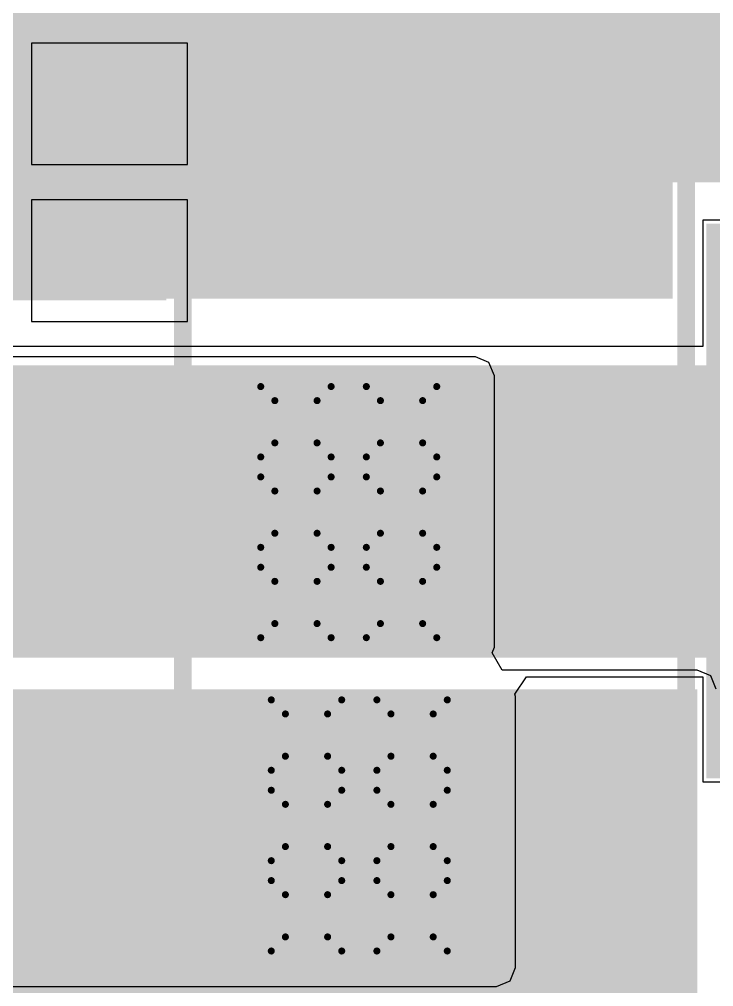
# Model space of a CAD drawing. Header units: inches. Extents: x -0.3 to 9.9, y -0.4 to 5.
# Drawn here: x 3.1174 to 3.3147, y 1.8255 to 2.1003 of the extents above; entities that cross this region are included whole.
import ezdxf

# ---------------------------------------------------------------- set-up
doc = ezdxf.new("R2010")
doc.units = ezdxf.units.IN
doc.header["$MEASUREMENT"] = 0
for name, color, linetype in [('Bottom Layer', 5, 'Continuous'), ('Bottom Solder', 6, 'Continuous'), ('Drill Drawing', 1, 'Continuous'), ('Top Layer', 1, 'Continuous'), ('Top Overlay', 2, 'Continuous'), ('Top Paste', 8, 'Continuous'), ('Top Solder', 216, 'Continuous'), ('Via Holes', 16, 'Continuous')]:
    doc.layers.add(name, color=color, linetype=linetype)

# ---------------------------------------------------------------- blocks, each defined once
blk = doc.blocks.new('SOT__223_59')
at = {"layer": 'Top Layer'}
for points in [[(-0.0748, 0.15945), (0.0748, 0.15945), (0.0748, 0.08071), (-0.0748, 0.08071)], [(-0.12008, -0.08071), (-0.06102, -0.08071), (-0.06102, -0.15945), (-0.12008, -0.15945)], [(-0.02953, -0.08071), (0.02953, -0.08071), (0.02953, -0.15945), (-0.02953, -0.15945)], [(0.06102, -0.08071), (0.12008, -0.08071), (0.12008, -0.15945), (0.06102, -0.15945)]]:
    blk.add_hatch(color=1, dxfattribs=at).paths.add_polyline_path(points)
at = {"layer": 'Top Paste'}
for points in [[(-0.0748, 0.15945), (0.0748, 0.15945), (0.0748, 0.08071), (-0.0748, 0.08071)], [(-0.12008, -0.08071), (-0.06102, -0.08071), (-0.06102, -0.15945), (-0.12008, -0.15945)], [(-0.02953, -0.08071), (0.02953, -0.08071), (0.02953, -0.15945), (-0.02953, -0.15945)], [(0.06102, -0.08071), (0.12008, -0.08071), (0.12008, -0.15945), (0.06102, -0.15945)]]:
    blk.add_hatch(color=8, dxfattribs=at).paths.add_polyline_path(points)
at = {"layer": 'Top Solder'}
for points in [[(-0.0788, 0.16345), (0.0788, 0.16345), (0.0788, 0.07671), (-0.0788, 0.07671)], [(-0.12408, -0.07671), (-0.05702, -0.07671), (-0.05702, -0.16345), (-0.12408, -0.16345)], [(-0.03353, -0.07671), (0.03353, -0.07671), (0.03353, -0.16345), (-0.03353, -0.16345)], [(0.05702, -0.07671), (0.12408, -0.07671), (0.12408, -0.16345), (0.05702, -0.16345)]]:
    blk.add_hatch(color=216, dxfattribs=at).paths.add_polyline_path(points)
at = {"layer": 'Top Overlay'}
for points in [[(-0.13, -0.072, 0.005, 0.005, 0), (-0.13, 0.071, 0.005, 0.005, 0)], [(0.13, 0.071, 0.005, 0.005, 0), (-0.13, 0.071, 0.005, 0.005, 0)], [(0.13, -0.072, 0.005, 0.005, 0), (0.13, 0.071, 0.005, 0.005, 0)], [(0.13, -0.072, 0.005, 0.005, 0), (-0.13, -0.072, 0.005, 0.005, 0)], [(-0.132, -0.126, 0.00787, 0.00787, 0), (-0.132, -0.116, 0.00787, 0.00787, 0)], [(-0.127, -0.121, 0.00787, 0.00787, 0), (-0.132, -0.116, 0.00787, 0.00787, 0)], [(-0.132, -0.126, 0.00787, 0.00787, 0), (-0.127, -0.121, 0.00787, 0.00787, 0)]]:
    blk.add_lwpolyline(points, format="xyseb", dxfattribs=at)
for points in [[(-0.13125, 0.071, 0.0025, 0.0025, 1), (-0.12875, 0.071, 0.0025, 0.0025, 1)], [(-0.13125, 0.071, 0.0025, 0.0025, 1), (-0.12875, 0.071, 0.0025, 0.0025, 1)], [(0.12875, 0.071, 0.0025, 0.0025, 1), (0.13125, 0.071, 0.0025, 0.0025, 1)], [(0.12875, 0.071, 0.0025, 0.0025, 1), (0.13125, 0.071, 0.0025, 0.0025, 1)], [(-0.13125, -0.072, 0.0025, 0.0025, 1), (-0.12875, -0.072, 0.0025, 0.0025, 1)], [(-0.13125, -0.072, 0.0025, 0.0025, 1), (-0.12875, -0.072, 0.0025, 0.0025, 1)], [(0.12875, -0.072, 0.0025, 0.0025, 1), (0.13125, -0.072, 0.0025, 0.0025, 1)], [(0.12875, -0.072, 0.0025, 0.0025, 1), (0.13125, -0.072, 0.0025, 0.0025, 1)], [(-0.13397, -0.116, 0.00394, 0.00394, 1), (-0.13003, -0.116, 0.00394, 0.00394, 1)], [(-0.13397, -0.116, 0.00394, 0.00394, 1), (-0.13003, -0.116, 0.00394, 0.00394, 1)], [(-0.12897, -0.121, 0.00394, 0.00394, 1), (-0.12503, -0.121, 0.00394, 0.00394, 1)], [(-0.12897, -0.121, 0.00394, 0.00394, 1), (-0.12503, -0.121, 0.00394, 0.00394, 1)], [(-0.13397, -0.126, 0.00394, 0.00394, 1), (-0.13003, -0.126, 0.00394, 0.00394, 1)], [(-0.13397, -0.126, 0.00394, 0.00394, 1), (-0.13003, -0.126, 0.00394, 0.00394, 1)]]:
    blk.add_lwpolyline(points, format="xyseb", close=True, dxfattribs=at)

msp = doc.modelspace()

# ---------------------------------------------------------------- hatches: boundary and pattern name
at = {"layer": 'Bottom Layer'}
for points in [[(2.79, 1.922), (3.247, 1.922), (3.247, 1.999), (2.79, 1.999)], [(2.976, 1.802), (3.31, 1.802), (3.31, 1.91), (2.976, 1.91)]]:
    msp.add_hatch(color=5, dxfattribs=at).paths.add_polyline_path(points)
h = msp.add_hatch(color=5, dxfattribs=at)
edge = h.paths.add_edge_path()
edge.add_arc((3.196, 1.986), 0.01181, 0, 360)
h = msp.add_hatch(color=5, dxfattribs=at)
edge = h.paths.add_edge_path()
edge.add_arc((3.226, 1.986), 0.01181, 0, 360)
h = msp.add_hatch(color=5, dxfattribs=at)
edge = h.paths.add_edge_path()
edge.add_arc((3.196, 1.96033), 0.01181, 0, 360)
h = msp.add_hatch(color=5, dxfattribs=at)
edge = h.paths.add_edge_path()
edge.add_arc((3.226, 1.96033), 0.01181, 0, 360)
h = msp.add_hatch(color=5, dxfattribs=at)
edge = h.paths.add_edge_path()
edge.add_arc((3.196, 1.93467), 0.01181, 0, 360)
h = msp.add_hatch(color=5, dxfattribs=at)
edge = h.paths.add_edge_path()
edge.add_arc((3.226, 1.93467), 0.01181, 0, 360)
h = msp.add_hatch(color=5, dxfattribs=at)
edge = h.paths.add_edge_path()
edge.add_arc((3.199, 1.897), 0.01181, 0, 360)
h = msp.add_hatch(color=5, dxfattribs=at)
edge = h.paths.add_edge_path()
edge.add_arc((3.229, 1.897), 0.01181, 0, 360)
h = msp.add_hatch(color=5, dxfattribs=at)
edge = h.paths.add_edge_path()
edge.add_arc((3.199, 1.87133), 0.01181, 0, 360)
h = msp.add_hatch(color=5, dxfattribs=at)
edge = h.paths.add_edge_path()
edge.add_arc((3.229, 1.87133), 0.01181, 0, 360)
h = msp.add_hatch(color=5, dxfattribs=at)
edge = h.paths.add_edge_path()
edge.add_arc((3.199, 1.84567), 0.01181, 0, 360)
h = msp.add_hatch(color=5, dxfattribs=at)
edge = h.paths.add_edge_path()
edge.add_arc((3.229, 1.84567), 0.01181, 0, 360)
at = {"layer": 'Bottom Solder'}
h = msp.add_hatch(color=6, dxfattribs=at)
edge = h.paths.add_edge_path()
edge.add_arc((3.196, 1.986), 0.00591, 0, 360)
h = msp.add_hatch(color=6, dxfattribs=at)
edge = h.paths.add_edge_path()
edge.add_arc((3.226, 1.986), 0.00591, 0, 360)
h = msp.add_hatch(color=6, dxfattribs=at)
edge = h.paths.add_edge_path()
edge.add_arc((3.196, 1.96033), 0.00591, 0, 360)
h = msp.add_hatch(color=6, dxfattribs=at)
edge = h.paths.add_edge_path()
edge.add_arc((3.226, 1.96033), 0.00591, 0, 360)
h = msp.add_hatch(color=6, dxfattribs=at)
edge = h.paths.add_edge_path()
edge.add_arc((3.196, 1.93467), 0.00591, 0, 360)
h = msp.add_hatch(color=6, dxfattribs=at)
edge = h.paths.add_edge_path()
edge.add_arc((3.226, 1.93467), 0.00591, 0, 360)
h = msp.add_hatch(color=6, dxfattribs=at)
edge = h.paths.add_edge_path()
edge.add_arc((3.199, 1.897), 0.00591, 0, 360)
h = msp.add_hatch(color=6, dxfattribs=at)
edge = h.paths.add_edge_path()
edge.add_arc((3.229, 1.897), 0.00591, 0, 360)
h = msp.add_hatch(color=6, dxfattribs=at)
edge = h.paths.add_edge_path()
edge.add_arc((3.199, 1.87133), 0.00591, 0, 360)
h = msp.add_hatch(color=6, dxfattribs=at)
edge = h.paths.add_edge_path()
edge.add_arc((3.229, 1.87133), 0.00591, 0, 360)
h = msp.add_hatch(color=6, dxfattribs=at)
edge = h.paths.add_edge_path()
edge.add_arc((3.199, 1.84567), 0.00591, 0, 360)
h = msp.add_hatch(color=6, dxfattribs=at)
edge = h.paths.add_edge_path()
edge.add_arc((3.229, 1.84567), 0.00591, 0, 360)
at = {"layer": 'Top Layer'}
for points in [[(3.018, 2.054), (3.57582, 2.054), (3.57582, 2.57695), (3.018, 2.57695)], [(3.303, 2.05895), (3.03082, 2.05895), (3.03082, 2.02095), (3.303, 2.02095)], [(3.075, 1.919), (3.321, 1.919), (3.321, 2.002), (3.075, 2.002)], [(3.004, 1.831), (3.253, 1.831), (3.253, 1.90795), (3.004, 1.90795)]]:
    msp.add_hatch(color=1, dxfattribs=at).paths.add_polyline_path(points)
h = msp.add_hatch(color=1, dxfattribs=at)
edge = h.paths.add_edge_path()
edge.add_arc((3.196, 1.986), 0.01181, 0, 360)
h = msp.add_hatch(color=1, dxfattribs=at)
edge = h.paths.add_edge_path()
edge.add_arc((3.226, 1.986), 0.01181, 0, 360)
h = msp.add_hatch(color=1, dxfattribs=at)
edge = h.paths.add_edge_path()
edge.add_arc((3.196, 1.96033), 0.01181, 0, 360)
h = msp.add_hatch(color=1, dxfattribs=at)
edge = h.paths.add_edge_path()
edge.add_arc((3.226, 1.96033), 0.01181, 0, 360)
h = msp.add_hatch(color=1, dxfattribs=at)
edge = h.paths.add_edge_path()
edge.add_arc((3.196, 1.93467), 0.01181, 0, 360)
h = msp.add_hatch(color=1, dxfattribs=at)
edge = h.paths.add_edge_path()
edge.add_arc((3.226, 1.93467), 0.01181, 0, 360)
h = msp.add_hatch(color=1, dxfattribs=at)
edge = h.paths.add_edge_path()
edge.add_arc((3.199, 1.897), 0.01181, 0, 360)
h = msp.add_hatch(color=1, dxfattribs=at)
edge = h.paths.add_edge_path()
edge.add_arc((3.229, 1.897), 0.01181, 0, 360)
h = msp.add_hatch(color=1, dxfattribs=at)
edge = h.paths.add_edge_path()
edge.add_arc((3.199, 1.87133), 0.01181, 0, 360)
h = msp.add_hatch(color=1, dxfattribs=at)
edge = h.paths.add_edge_path()
edge.add_arc((3.229, 1.87133), 0.01181, 0, 360)
h = msp.add_hatch(color=1, dxfattribs=at)
edge = h.paths.add_edge_path()
edge.add_arc((3.199, 1.84567), 0.01181, 0, 360)
h = msp.add_hatch(color=1, dxfattribs=at)
edge = h.paths.add_edge_path()
edge.add_arc((3.229, 1.84567), 0.01181, 0, 360)
at = {"layer": 'Top Solder'}
h = msp.add_hatch(color=216, dxfattribs=at)
edge = h.paths.add_edge_path()
edge.add_arc((3.196, 1.986), 0.00591, 0, 360)
h = msp.add_hatch(color=216, dxfattribs=at)
edge = h.paths.add_edge_path()
edge.add_arc((3.226, 1.986), 0.00591, 0, 360)
h = msp.add_hatch(color=216, dxfattribs=at)
edge = h.paths.add_edge_path()
edge.add_arc((3.196, 1.96033), 0.00591, 0, 360)
h = msp.add_hatch(color=216, dxfattribs=at)
edge = h.paths.add_edge_path()
edge.add_arc((3.226, 1.96033), 0.00591, 0, 360)
h = msp.add_hatch(color=216, dxfattribs=at)
edge = h.paths.add_edge_path()
edge.add_arc((3.196, 1.93467), 0.00591, 0, 360)
h = msp.add_hatch(color=216, dxfattribs=at)
edge = h.paths.add_edge_path()
edge.add_arc((3.226, 1.93467), 0.00591, 0, 360)
h = msp.add_hatch(color=216, dxfattribs=at)
edge = h.paths.add_edge_path()
edge.add_arc((3.199, 1.897), 0.00591, 0, 360)
h = msp.add_hatch(color=216, dxfattribs=at)
edge = h.paths.add_edge_path()
edge.add_arc((3.229, 1.897), 0.00591, 0, 360)
h = msp.add_hatch(color=216, dxfattribs=at)
edge = h.paths.add_edge_path()
edge.add_arc((3.199, 1.87133), 0.00591, 0, 360)
h = msp.add_hatch(color=216, dxfattribs=at)
edge = h.paths.add_edge_path()
edge.add_arc((3.229, 1.87133), 0.00591, 0, 360)
h = msp.add_hatch(color=216, dxfattribs=at)
edge = h.paths.add_edge_path()
edge.add_arc((3.199, 1.84567), 0.00591, 0, 360)
h = msp.add_hatch(color=216, dxfattribs=at)
edge = h.paths.add_edge_path()
edge.add_arc((3.229, 1.84567), 0.00591, 0, 360)
at = {"layer": 'Via Holes'}
h = msp.add_hatch(color=7, dxfattribs=at)
edge = h.paths.add_edge_path()
edge.add_arc((3.196, 1.986), 0.00591, 0, 360)
h = msp.add_hatch(color=7, dxfattribs=at)
edge = h.paths.add_edge_path()
edge.add_arc((3.226, 1.986), 0.00591, 0, 360)
h = msp.add_hatch(color=7, dxfattribs=at)
edge = h.paths.add_edge_path()
edge.add_arc((3.196, 1.96033), 0.00591, 0, 360)
h = msp.add_hatch(color=7, dxfattribs=at)
edge = h.paths.add_edge_path()
edge.add_arc((3.226, 1.96033), 0.00591, 0, 360)
h = msp.add_hatch(color=7, dxfattribs=at)
edge = h.paths.add_edge_path()
edge.add_arc((3.196, 1.93467), 0.00591, 0, 360)
h = msp.add_hatch(color=7, dxfattribs=at)
edge = h.paths.add_edge_path()
edge.add_arc((3.226, 1.93467), 0.00591, 0, 360)
h = msp.add_hatch(color=7, dxfattribs=at)
edge = h.paths.add_edge_path()
edge.add_arc((3.199, 1.897), 0.00591, 0, 360)
h = msp.add_hatch(color=7, dxfattribs=at)
edge = h.paths.add_edge_path()
edge.add_arc((3.229, 1.897), 0.00591, 0, 360)
h = msp.add_hatch(color=7, dxfattribs=at)
edge = h.paths.add_edge_path()
edge.add_arc((3.199, 1.87133), 0.00591, 0, 360)
h = msp.add_hatch(color=7, dxfattribs=at)
edge = h.paths.add_edge_path()
edge.add_arc((3.229, 1.87133), 0.00591, 0, 360)
h = msp.add_hatch(color=7, dxfattribs=at)
edge = h.paths.add_edge_path()
edge.add_arc((3.199, 1.84567), 0.00591, 0, 360)
h = msp.add_hatch(color=7, dxfattribs=at)
edge = h.paths.add_edge_path()
edge.add_arc((3.229, 1.84567), 0.00591, 0, 360)

# ---------------------------------------------------------------- linework, layer by layer
at = {"layer": 'Bottom Layer'}
for p, q in [((3.247, 2.00441), (2.79, 2.00441)), ((3.25083, 2.00283), (3.247, 2.00441)), ((3.25241, 1.999), (3.25083, 2.00283)), ((3.25241, 1.922), (3.25241, 1.999)), ((3.25175, 1.92041), (3.25241, 1.922)), ((3.2546, 1.91541), (3.25175, 1.92041)), ((3.31, 1.91541), (3.2546, 1.91541)), ((3.31383, 1.91383), (3.31, 1.91541)), ((3.31541, 1.91), (3.31383, 1.91383))]:
    msp.add_line(p, q, dxfattribs=at)
for points in [[(3.158, 1.889, 0.035, 0.035, 0), (3.20017, 1.84683, 0.035, 0.035, 0)], [(3.20017, 1.84683, 0.035, 0.035, 0), (3.20717, 1.84683, 0.035, 0.035, 0)]]:
    msp.add_lwpolyline(points, format="xyseb", dxfattribs=at)
for points in [[(3.14925, 1.889, 0.0175, 0.0175, 1), (3.16675, 1.889, 0.0175, 0.0175, 1)], [(3.19142, 1.84683, 0.0175, 0.0175, 1), (3.20892, 1.84683, 0.0175, 0.0175, 1)], [(3.19142, 1.84683, 0.0175, 0.0175, 1), (3.20892, 1.84683, 0.0175, 0.0175, 1)], [(3.19842, 1.84683, 0.0175, 0.0175, 1), (3.21592, 1.84683, 0.0175, 0.0175, 1)]]:
    msp.add_lwpolyline(points, format="xyseb", close=True, dxfattribs=at)
at = {"layer": 'Drill Drawing'}
for points in [[(3.186, 1.996, 0.002, 0.002, 0), (3.206, 1.996, 0.002, 0.002, 0)], [(3.186, 1.976, 0.002, 0.002, 0), (3.186, 1.996, 0.002, 0.002, 0)], [(3.206, 1.976, 0.002, 0.002, 0), (3.206, 1.996, 0.002, 0.002, 0)], [(3.216, 1.996, 0.002, 0.002, 0), (3.236, 1.996, 0.002, 0.002, 0)], [(3.216, 1.976, 0.002, 0.002, 0), (3.216, 1.996, 0.002, 0.002, 0)], [(3.236, 1.976, 0.002, 0.002, 0), (3.236, 1.996, 0.002, 0.002, 0)], [(3.19, 1.992, 0.002, 0.002, 0), (3.202, 1.992, 0.002, 0.002, 0)], [(3.19, 1.98, 0.002, 0.002, 0), (3.19, 1.992, 0.002, 0.002, 0)], [(3.202, 1.98, 0.002, 0.002, 0), (3.202, 1.992, 0.002, 0.002, 0)], [(3.22, 1.992, 0.002, 0.002, 0), (3.232, 1.992, 0.002, 0.002, 0)], [(3.22, 1.98, 0.002, 0.002, 0), (3.22, 1.992, 0.002, 0.002, 0)], [(3.232, 1.98, 0.002, 0.002, 0), (3.232, 1.992, 0.002, 0.002, 0)], [(3.19, 1.98, 0.002, 0.002, 0), (3.202, 1.98, 0.002, 0.002, 0)], [(3.22, 1.98, 0.002, 0.002, 0), (3.232, 1.98, 0.002, 0.002, 0)], [(3.186, 1.976, 0.002, 0.002, 0), (3.206, 1.976, 0.002, 0.002, 0)], [(3.216, 1.976, 0.002, 0.002, 0), (3.236, 1.976, 0.002, 0.002, 0)], [(3.186, 1.97033, 0.002, 0.002, 0), (3.206, 1.97033, 0.002, 0.002, 0)], [(3.186, 1.95033, 0.002, 0.002, 0), (3.186, 1.97033, 0.002, 0.002, 0)], [(3.206, 1.95033, 0.002, 0.002, 0), (3.206, 1.97033, 0.002, 0.002, 0)], [(3.216, 1.97033, 0.002, 0.002, 0), (3.236, 1.97033, 0.002, 0.002, 0)], [(3.216, 1.95033, 0.002, 0.002, 0), (3.216, 1.97033, 0.002, 0.002, 0)], [(3.236, 1.95033, 0.002, 0.002, 0), (3.236, 1.97033, 0.002, 0.002, 0)], [(3.19, 1.96633, 0.002, 0.002, 0), (3.202, 1.96633, 0.002, 0.002, 0)], [(3.19, 1.95433, 0.002, 0.002, 0), (3.19, 1.96633, 0.002, 0.002, 0)], [(3.202, 1.95433, 0.002, 0.002, 0), (3.202, 1.96633, 0.002, 0.002, 0)], [(3.22, 1.96633, 0.002, 0.002, 0), (3.232, 1.96633, 0.002, 0.002, 0)], [(3.22, 1.95433, 0.002, 0.002, 0), (3.22, 1.96633, 0.002, 0.002, 0)], [(3.232, 1.95433, 0.002, 0.002, 0), (3.232, 1.96633, 0.002, 0.002, 0)], [(3.19, 1.95433, 0.002, 0.002, 0), (3.202, 1.95433, 0.002, 0.002, 0)], [(3.22, 1.95433, 0.002, 0.002, 0), (3.232, 1.95433, 0.002, 0.002, 0)], [(3.186, 1.95033, 0.002, 0.002, 0), (3.206, 1.95033, 0.002, 0.002, 0)], [(3.216, 1.95033, 0.002, 0.002, 0), (3.236, 1.95033, 0.002, 0.002, 0)], [(3.186, 1.94467, 0.002, 0.002, 0), (3.206, 1.94467, 0.002, 0.002, 0)], [(3.186, 1.92467, 0.002, 0.002, 0), (3.186, 1.94467, 0.002, 0.002, 0)], [(3.206, 1.92467, 0.002, 0.002, 0), (3.206, 1.94467, 0.002, 0.002, 0)], [(3.216, 1.94467, 0.002, 0.002, 0), (3.236, 1.94467, 0.002, 0.002, 0)], [(3.216, 1.92467, 0.002, 0.002, 0), (3.216, 1.94467, 0.002, 0.002, 0)], [(3.236, 1.92467, 0.002, 0.002, 0), (3.236, 1.94467, 0.002, 0.002, 0)], [(3.19, 1.94067, 0.002, 0.002, 0), (3.202, 1.94067, 0.002, 0.002, 0)], [(3.19, 1.92867, 0.002, 0.002, 0), (3.19, 1.94067, 0.002, 0.002, 0)], [(3.202, 1.92867, 0.002, 0.002, 0), (3.202, 1.94067, 0.002, 0.002, 0)], [(3.22, 1.94067, 0.002, 0.002, 0), (3.232, 1.94067, 0.002, 0.002, 0)], [(3.22, 1.92867, 0.002, 0.002, 0), (3.22, 1.94067, 0.002, 0.002, 0)], [(3.232, 1.92867, 0.002, 0.002, 0), (3.232, 1.94067, 0.002, 0.002, 0)], [(3.19, 1.92867, 0.002, 0.002, 0), (3.202, 1.92867, 0.002, 0.002, 0)], [(3.22, 1.92867, 0.002, 0.002, 0), (3.232, 1.92867, 0.002, 0.002, 0)], [(3.186, 1.92467, 0.002, 0.002, 0), (3.206, 1.92467, 0.002, 0.002, 0)], [(3.216, 1.92467, 0.002, 0.002, 0), (3.236, 1.92467, 0.002, 0.002, 0)], [(3.189, 1.907, 0.002, 0.002, 0), (3.209, 1.907, 0.002, 0.002, 0)], [(3.189, 1.887, 0.002, 0.002, 0), (3.189, 1.907, 0.002, 0.002, 0)], [(3.209, 1.887, 0.002, 0.002, 0), (3.209, 1.907, 0.002, 0.002, 0)], [(3.219, 1.907, 0.002, 0.002, 0), (3.239, 1.907, 0.002, 0.002, 0)], [(3.219, 1.887, 0.002, 0.002, 0), (3.219, 1.907, 0.002, 0.002, 0)], [(3.239, 1.887, 0.002, 0.002, 0), (3.239, 1.907, 0.002, 0.002, 0)], [(3.193, 1.903, 0.002, 0.002, 0), (3.205, 1.903, 0.002, 0.002, 0)], [(3.193, 1.891, 0.002, 0.002, 0), (3.193, 1.903, 0.002, 0.002, 0)], [(3.205, 1.891, 0.002, 0.002, 0), (3.205, 1.903, 0.002, 0.002, 0)], [(3.223, 1.903, 0.002, 0.002, 0), (3.235, 1.903, 0.002, 0.002, 0)], [(3.223, 1.891, 0.002, 0.002, 0), (3.223, 1.903, 0.002, 0.002, 0)], [(3.235, 1.891, 0.002, 0.002, 0), (3.235, 1.903, 0.002, 0.002, 0)], [(3.193, 1.891, 0.002, 0.002, 0), (3.205, 1.891, 0.002, 0.002, 0)], [(3.223, 1.891, 0.002, 0.002, 0), (3.235, 1.891, 0.002, 0.002, 0)], [(3.189, 1.887, 0.002, 0.002, 0), (3.209, 1.887, 0.002, 0.002, 0)], [(3.219, 1.887, 0.002, 0.002, 0), (3.239, 1.887, 0.002, 0.002, 0)], [(3.189, 1.88133, 0.002, 0.002, 0), (3.209, 1.88133, 0.002, 0.002, 0)], [(3.189, 1.86133, 0.002, 0.002, 0), (3.189, 1.88133, 0.002, 0.002, 0)], [(3.209, 1.86133, 0.002, 0.002, 0), (3.209, 1.88133, 0.002, 0.002, 0)], [(3.219, 1.88133, 0.002, 0.002, 0), (3.239, 1.88133, 0.002, 0.002, 0)], [(3.219, 1.86133, 0.002, 0.002, 0), (3.219, 1.88133, 0.002, 0.002, 0)], [(3.239, 1.86133, 0.002, 0.002, 0), (3.239, 1.88133, 0.002, 0.002, 0)], [(3.193, 1.87733, 0.002, 0.002, 0), (3.205, 1.87733, 0.002, 0.002, 0)], [(3.193, 1.86533, 0.002, 0.002, 0), (3.193, 1.87733, 0.002, 0.002, 0)], [(3.205, 1.86533, 0.002, 0.002, 0), (3.205, 1.87733, 0.002, 0.002, 0)], [(3.223, 1.87733, 0.002, 0.002, 0), (3.235, 1.87733, 0.002, 0.002, 0)], [(3.223, 1.86533, 0.002, 0.002, 0), (3.223, 1.87733, 0.002, 0.002, 0)], [(3.235, 1.86533, 0.002, 0.002, 0), (3.235, 1.87733, 0.002, 0.002, 0)], [(3.193, 1.86533, 0.002, 0.002, 0), (3.205, 1.86533, 0.002, 0.002, 0)], [(3.223, 1.86533, 0.002, 0.002, 0), (3.235, 1.86533, 0.002, 0.002, 0)], [(3.189, 1.86133, 0.002, 0.002, 0), (3.209, 1.86133, 0.002, 0.002, 0)], [(3.219, 1.86133, 0.002, 0.002, 0), (3.239, 1.86133, 0.002, 0.002, 0)], [(3.189, 1.85567, 0.002, 0.002, 0), (3.209, 1.85567, 0.002, 0.002, 0)], [(3.189, 1.83567, 0.002, 0.002, 0), (3.189, 1.85567, 0.002, 0.002, 0)], [(3.209, 1.83567, 0.002, 0.002, 0), (3.209, 1.85567, 0.002, 0.002, 0)], [(3.219, 1.85567, 0.002, 0.002, 0), (3.239, 1.85567, 0.002, 0.002, 0)], [(3.219, 1.83567, 0.002, 0.002, 0), (3.219, 1.85567, 0.002, 0.002, 0)], [(3.239, 1.83567, 0.002, 0.002, 0), (3.239, 1.85567, 0.002, 0.002, 0)], [(3.193, 1.85167, 0.002, 0.002, 0), (3.205, 1.85167, 0.002, 0.002, 0)], [(3.193, 1.83967, 0.002, 0.002, 0), (3.193, 1.85167, 0.002, 0.002, 0)], [(3.205, 1.83967, 0.002, 0.002, 0), (3.205, 1.85167, 0.002, 0.002, 0)], [(3.223, 1.85167, 0.002, 0.002, 0), (3.235, 1.85167, 0.002, 0.002, 0)], [(3.223, 1.83967, 0.002, 0.002, 0), (3.223, 1.85167, 0.002, 0.002, 0)], [(3.235, 1.83967, 0.002, 0.002, 0), (3.235, 1.85167, 0.002, 0.002, 0)], [(3.193, 1.83967, 0.002, 0.002, 0), (3.205, 1.83967, 0.002, 0.002, 0)], [(3.223, 1.83967, 0.002, 0.002, 0), (3.235, 1.83967, 0.002, 0.002, 0)], [(3.189, 1.83567, 0.002, 0.002, 0), (3.209, 1.83567, 0.002, 0.002, 0)], [(3.219, 1.83567, 0.002, 0.002, 0), (3.239, 1.83567, 0.002, 0.002, 0)]]:
    msp.add_lwpolyline(points, format="xyseb", dxfattribs=at)
for points in [[(3.1855, 1.996, 0.001, 0.001, 1), (3.1865, 1.996, 0.001, 0.001, 1)], [(3.1855, 1.996, 0.001, 0.001, 1), (3.1865, 1.996, 0.001, 0.001, 1)], [(3.2055, 1.996, 0.001, 0.001, 1), (3.2065, 1.996, 0.001, 0.001, 1)], [(3.2055, 1.996, 0.001, 0.001, 1), (3.2065, 1.996, 0.001, 0.001, 1)], [(3.2155, 1.996, 0.001, 0.001, 1), (3.2165, 1.996, 0.001, 0.001, 1)], [(3.2155, 1.996, 0.001, 0.001, 1), (3.2165, 1.996, 0.001, 0.001, 1)], [(3.2355, 1.996, 0.001, 0.001, 1), (3.2365, 1.996, 0.001, 0.001, 1)], [(3.2355, 1.996, 0.001, 0.001, 1), (3.2365, 1.996, 0.001, 0.001, 1)], [(3.1895, 1.992, 0.001, 0.001, 1), (3.1905, 1.992, 0.001, 0.001, 1)], [(3.1895, 1.992, 0.001, 0.001, 1), (3.1905, 1.992, 0.001, 0.001, 1)], [(3.2015, 1.992, 0.001, 0.001, 1), (3.2025, 1.992, 0.001, 0.001, 1)], [(3.2015, 1.992, 0.001, 0.001, 1), (3.2025, 1.992, 0.001, 0.001, 1)], [(3.2195, 1.992, 0.001, 0.001, 1), (3.2205, 1.992, 0.001, 0.001, 1)], [(3.2195, 1.992, 0.001, 0.001, 1), (3.2205, 1.992, 0.001, 0.001, 1)], [(3.2315, 1.992, 0.001, 0.001, 1), (3.2325, 1.992, 0.001, 0.001, 1)], [(3.2315, 1.992, 0.001, 0.001, 1), (3.2325, 1.992, 0.001, 0.001, 1)], [(3.1895, 1.98, 0.001, 0.001, 1), (3.1905, 1.98, 0.001, 0.001, 1)], [(3.1895, 1.98, 0.001, 0.001, 1), (3.1905, 1.98, 0.001, 0.001, 1)], [(3.2015, 1.98, 0.001, 0.001, 1), (3.2025, 1.98, 0.001, 0.001, 1)], [(3.2015, 1.98, 0.001, 0.001, 1), (3.2025, 1.98, 0.001, 0.001, 1)], [(3.2195, 1.98, 0.001, 0.001, 1), (3.2205, 1.98, 0.001, 0.001, 1)], [(3.2195, 1.98, 0.001, 0.001, 1), (3.2205, 1.98, 0.001, 0.001, 1)], [(3.2315, 1.98, 0.001, 0.001, 1), (3.2325, 1.98, 0.001, 0.001, 1)], [(3.2315, 1.98, 0.001, 0.001, 1), (3.2325, 1.98, 0.001, 0.001, 1)], [(3.1855, 1.976, 0.001, 0.001, 1), (3.1865, 1.976, 0.001, 0.001, 1)], [(3.1855, 1.976, 0.001, 0.001, 1), (3.1865, 1.976, 0.001, 0.001, 1)], [(3.2055, 1.976, 0.001, 0.001, 1), (3.2065, 1.976, 0.001, 0.001, 1)], [(3.2055, 1.976, 0.001, 0.001, 1), (3.2065, 1.976, 0.001, 0.001, 1)], [(3.2155, 1.976, 0.001, 0.001, 1), (3.2165, 1.976, 0.001, 0.001, 1)], [(3.2155, 1.976, 0.001, 0.001, 1), (3.2165, 1.976, 0.001, 0.001, 1)], [(3.2355, 1.976, 0.001, 0.001, 1), (3.2365, 1.976, 0.001, 0.001, 1)], [(3.2355, 1.976, 0.001, 0.001, 1), (3.2365, 1.976, 0.001, 0.001, 1)], [(3.1855, 1.97033, 0.001, 0.001, 1), (3.1865, 1.97033, 0.001, 0.001, 1)], [(3.1855, 1.97033, 0.001, 0.001, 1), (3.1865, 1.97033, 0.001, 0.001, 1)], [(3.2055, 1.97033, 0.001, 0.001, 1), (3.2065, 1.97033, 0.001, 0.001, 1)], [(3.2055, 1.97033, 0.001, 0.001, 1), (3.2065, 1.97033, 0.001, 0.001, 1)], [(3.2155, 1.97033, 0.001, 0.001, 1), (3.2165, 1.97033, 0.001, 0.001, 1)], [(3.2155, 1.97033, 0.001, 0.001, 1), (3.2165, 1.97033, 0.001, 0.001, 1)], [(3.2355, 1.97033, 0.001, 0.001, 1), (3.2365, 1.97033, 0.001, 0.001, 1)], [(3.2355, 1.97033, 0.001, 0.001, 1), (3.2365, 1.97033, 0.001, 0.001, 1)], [(3.1895, 1.96633, 0.001, 0.001, 1), (3.1905, 1.96633, 0.001, 0.001, 1)], [(3.1895, 1.96633, 0.001, 0.001, 1), (3.1905, 1.96633, 0.001, 0.001, 1)], [(3.2015, 1.96633, 0.001, 0.001, 1), (3.2025, 1.96633, 0.001, 0.001, 1)], [(3.2015, 1.96633, 0.001, 0.001, 1), (3.2025, 1.96633, 0.001, 0.001, 1)], [(3.2195, 1.96633, 0.001, 0.001, 1), (3.2205, 1.96633, 0.001, 0.001, 1)], [(3.2195, 1.96633, 0.001, 0.001, 1), (3.2205, 1.96633, 0.001, 0.001, 1)], [(3.2315, 1.96633, 0.001, 0.001, 1), (3.2325, 1.96633, 0.001, 0.001, 1)], [(3.2315, 1.96633, 0.001, 0.001, 1), (3.2325, 1.96633, 0.001, 0.001, 1)], [(3.1895, 1.95433, 0.001, 0.001, 1), (3.1905, 1.95433, 0.001, 0.001, 1)], [(3.1895, 1.95433, 0.001, 0.001, 1), (3.1905, 1.95433, 0.001, 0.001, 1)], [(3.2015, 1.95433, 0.001, 0.001, 1), (3.2025, 1.95433, 0.001, 0.001, 1)], [(3.2015, 1.95433, 0.001, 0.001, 1), (3.2025, 1.95433, 0.001, 0.001, 1)], [(3.2195, 1.95433, 0.001, 0.001, 1), (3.2205, 1.95433, 0.001, 0.001, 1)], [(3.2195, 1.95433, 0.001, 0.001, 1), (3.2205, 1.95433, 0.001, 0.001, 1)], [(3.2315, 1.95433, 0.001, 0.001, 1), (3.2325, 1.95433, 0.001, 0.001, 1)], [(3.2315, 1.95433, 0.001, 0.001, 1), (3.2325, 1.95433, 0.001, 0.001, 1)], [(3.1855, 1.95033, 0.001, 0.001, 1), (3.1865, 1.95033, 0.001, 0.001, 1)], [(3.1855, 1.95033, 0.001, 0.001, 1), (3.1865, 1.95033, 0.001, 0.001, 1)], [(3.2055, 1.95033, 0.001, 0.001, 1), (3.2065, 1.95033, 0.001, 0.001, 1)], [(3.2055, 1.95033, 0.001, 0.001, 1), (3.2065, 1.95033, 0.001, 0.001, 1)], [(3.2155, 1.95033, 0.001, 0.001, 1), (3.2165, 1.95033, 0.001, 0.001, 1)], [(3.2155, 1.95033, 0.001, 0.001, 1), (3.2165, 1.95033, 0.001, 0.001, 1)], [(3.2355, 1.95033, 0.001, 0.001, 1), (3.2365, 1.95033, 0.001, 0.001, 1)], [(3.2355, 1.95033, 0.001, 0.001, 1), (3.2365, 1.95033, 0.001, 0.001, 1)], [(3.1855, 1.94467, 0.001, 0.001, 1), (3.1865, 1.94467, 0.001, 0.001, 1)], [(3.1855, 1.94467, 0.001, 0.001, 1), (3.1865, 1.94467, 0.001, 0.001, 1)], [(3.2055, 1.94467, 0.001, 0.001, 1), (3.2065, 1.94467, 0.001, 0.001, 1)], [(3.2055, 1.94467, 0.001, 0.001, 1), (3.2065, 1.94467, 0.001, 0.001, 1)], [(3.2155, 1.94467, 0.001, 0.001, 1), (3.2165, 1.94467, 0.001, 0.001, 1)], [(3.2155, 1.94467, 0.001, 0.001, 1), (3.2165, 1.94467, 0.001, 0.001, 1)], [(3.2355, 1.94467, 0.001, 0.001, 1), (3.2365, 1.94467, 0.001, 0.001, 1)], [(3.2355, 1.94467, 0.001, 0.001, 1), (3.2365, 1.94467, 0.001, 0.001, 1)], [(3.1895, 1.94067, 0.001, 0.001, 1), (3.1905, 1.94067, 0.001, 0.001, 1)], [(3.1895, 1.94067, 0.001, 0.001, 1), (3.1905, 1.94067, 0.001, 0.001, 1)], [(3.2015, 1.94067, 0.001, 0.001, 1), (3.2025, 1.94067, 0.001, 0.001, 1)], [(3.2015, 1.94067, 0.001, 0.001, 1), (3.2025, 1.94067, 0.001, 0.001, 1)], [(3.2195, 1.94067, 0.001, 0.001, 1), (3.2205, 1.94067, 0.001, 0.001, 1)], [(3.2195, 1.94067, 0.001, 0.001, 1), (3.2205, 1.94067, 0.001, 0.001, 1)], [(3.2315, 1.94067, 0.001, 0.001, 1), (3.2325, 1.94067, 0.001, 0.001, 1)], [(3.2315, 1.94067, 0.001, 0.001, 1), (3.2325, 1.94067, 0.001, 0.001, 1)], [(3.1895, 1.92867, 0.001, 0.001, 1), (3.1905, 1.92867, 0.001, 0.001, 1)], [(3.1895, 1.92867, 0.001, 0.001, 1), (3.1905, 1.92867, 0.001, 0.001, 1)], [(3.2015, 1.92867, 0.001, 0.001, 1), (3.2025, 1.92867, 0.001, 0.001, 1)], [(3.2015, 1.92867, 0.001, 0.001, 1), (3.2025, 1.92867, 0.001, 0.001, 1)], [(3.2195, 1.92867, 0.001, 0.001, 1), (3.2205, 1.92867, 0.001, 0.001, 1)], [(3.2195, 1.92867, 0.001, 0.001, 1), (3.2205, 1.92867, 0.001, 0.001, 1)], [(3.2315, 1.92867, 0.001, 0.001, 1), (3.2325, 1.92867, 0.001, 0.001, 1)], [(3.2315, 1.92867, 0.001, 0.001, 1), (3.2325, 1.92867, 0.001, 0.001, 1)], [(3.1855, 1.92467, 0.001, 0.001, 1), (3.1865, 1.92467, 0.001, 0.001, 1)], [(3.1855, 1.92467, 0.001, 0.001, 1), (3.1865, 1.92467, 0.001, 0.001, 1)], [(3.2055, 1.92467, 0.001, 0.001, 1), (3.2065, 1.92467, 0.001, 0.001, 1)], [(3.2055, 1.92467, 0.001, 0.001, 1), (3.2065, 1.92467, 0.001, 0.001, 1)], [(3.2155, 1.92467, 0.001, 0.001, 1), (3.2165, 1.92467, 0.001, 0.001, 1)], [(3.2155, 1.92467, 0.001, 0.001, 1), (3.2165, 1.92467, 0.001, 0.001, 1)], [(3.2355, 1.92467, 0.001, 0.001, 1), (3.2365, 1.92467, 0.001, 0.001, 1)], [(3.2355, 1.92467, 0.001, 0.001, 1), (3.2365, 1.92467, 0.001, 0.001, 1)], [(3.1885, 1.907, 0.001, 0.001, 1), (3.1895, 1.907, 0.001, 0.001, 1)], [(3.1885, 1.907, 0.001, 0.001, 1), (3.1895, 1.907, 0.001, 0.001, 1)], [(3.2085, 1.907, 0.001, 0.001, 1), (3.2095, 1.907, 0.001, 0.001, 1)], [(3.2085, 1.907, 0.001, 0.001, 1), (3.2095, 1.907, 0.001, 0.001, 1)], [(3.2185, 1.907, 0.001, 0.001, 1), (3.2195, 1.907, 0.001, 0.001, 1)], [(3.2185, 1.907, 0.001, 0.001, 1), (3.2195, 1.907, 0.001, 0.001, 1)], [(3.2385, 1.907, 0.001, 0.001, 1), (3.2395, 1.907, 0.001, 0.001, 1)], [(3.2385, 1.907, 0.001, 0.001, 1), (3.2395, 1.907, 0.001, 0.001, 1)], [(3.1925, 1.903, 0.001, 0.001, 1), (3.1935, 1.903, 0.001, 0.001, 1)], [(3.1925, 1.903, 0.001, 0.001, 1), (3.1935, 1.903, 0.001, 0.001, 1)], [(3.2045, 1.903, 0.001, 0.001, 1), (3.2055, 1.903, 0.001, 0.001, 1)], [(3.2045, 1.903, 0.001, 0.001, 1), (3.2055, 1.903, 0.001, 0.001, 1)], [(3.2225, 1.903, 0.001, 0.001, 1), (3.2235, 1.903, 0.001, 0.001, 1)], [(3.2225, 1.903, 0.001, 0.001, 1), (3.2235, 1.903, 0.001, 0.001, 1)], [(3.2345, 1.903, 0.001, 0.001, 1), (3.2355, 1.903, 0.001, 0.001, 1)], [(3.2345, 1.903, 0.001, 0.001, 1), (3.2355, 1.903, 0.001, 0.001, 1)], [(3.1925, 1.891, 0.001, 0.001, 1), (3.1935, 1.891, 0.001, 0.001, 1)], [(3.1925, 1.891, 0.001, 0.001, 1), (3.1935, 1.891, 0.001, 0.001, 1)], [(3.2045, 1.891, 0.001, 0.001, 1), (3.2055, 1.891, 0.001, 0.001, 1)], [(3.2045, 1.891, 0.001, 0.001, 1), (3.2055, 1.891, 0.001, 0.001, 1)], [(3.2225, 1.891, 0.001, 0.001, 1), (3.2235, 1.891, 0.001, 0.001, 1)], [(3.2225, 1.891, 0.001, 0.001, 1), (3.2235, 1.891, 0.001, 0.001, 1)], [(3.2345, 1.891, 0.001, 0.001, 1), (3.2355, 1.891, 0.001, 0.001, 1)], [(3.2345, 1.891, 0.001, 0.001, 1), (3.2355, 1.891, 0.001, 0.001, 1)], [(3.1885, 1.887, 0.001, 0.001, 1), (3.1895, 1.887, 0.001, 0.001, 1)], [(3.1885, 1.887, 0.001, 0.001, 1), (3.1895, 1.887, 0.001, 0.001, 1)], [(3.2085, 1.887, 0.001, 0.001, 1), (3.2095, 1.887, 0.001, 0.001, 1)], [(3.2085, 1.887, 0.001, 0.001, 1), (3.2095, 1.887, 0.001, 0.001, 1)], [(3.2185, 1.887, 0.001, 0.001, 1), (3.2195, 1.887, 0.001, 0.001, 1)], [(3.2185, 1.887, 0.001, 0.001, 1), (3.2195, 1.887, 0.001, 0.001, 1)], [(3.2385, 1.887, 0.001, 0.001, 1), (3.2395, 1.887, 0.001, 0.001, 1)], [(3.2385, 1.887, 0.001, 0.001, 1), (3.2395, 1.887, 0.001, 0.001, 1)], [(3.1885, 1.88133, 0.001, 0.001, 1), (3.1895, 1.88133, 0.001, 0.001, 1)], [(3.1885, 1.88133, 0.001, 0.001, 1), (3.1895, 1.88133, 0.001, 0.001, 1)], [(3.2085, 1.88133, 0.001, 0.001, 1), (3.2095, 1.88133, 0.001, 0.001, 1)], [(3.2085, 1.88133, 0.001, 0.001, 1), (3.2095, 1.88133, 0.001, 0.001, 1)], [(3.2185, 1.88133, 0.001, 0.001, 1), (3.2195, 1.88133, 0.001, 0.001, 1)], [(3.2185, 1.88133, 0.001, 0.001, 1), (3.2195, 1.88133, 0.001, 0.001, 1)], [(3.2385, 1.88133, 0.001, 0.001, 1), (3.2395, 1.88133, 0.001, 0.001, 1)], [(3.2385, 1.88133, 0.001, 0.001, 1), (3.2395, 1.88133, 0.001, 0.001, 1)], [(3.1925, 1.87733, 0.001, 0.001, 1), (3.1935, 1.87733, 0.001, 0.001, 1)], [(3.1925, 1.87733, 0.001, 0.001, 1), (3.1935, 1.87733, 0.001, 0.001, 1)], [(3.2045, 1.87733, 0.001, 0.001, 1), (3.2055, 1.87733, 0.001, 0.001, 1)], [(3.2045, 1.87733, 0.001, 0.001, 1), (3.2055, 1.87733, 0.001, 0.001, 1)], [(3.2225, 1.87733, 0.001, 0.001, 1), (3.2235, 1.87733, 0.001, 0.001, 1)], [(3.2225, 1.87733, 0.001, 0.001, 1), (3.2235, 1.87733, 0.001, 0.001, 1)], [(3.2345, 1.87733, 0.001, 0.001, 1), (3.2355, 1.87733, 0.001, 0.001, 1)], [(3.2345, 1.87733, 0.001, 0.001, 1), (3.2355, 1.87733, 0.001, 0.001, 1)], [(3.1925, 1.86533, 0.001, 0.001, 1), (3.1935, 1.86533, 0.001, 0.001, 1)], [(3.1925, 1.86533, 0.001, 0.001, 1), (3.1935, 1.86533, 0.001, 0.001, 1)], [(3.2045, 1.86533, 0.001, 0.001, 1), (3.2055, 1.86533, 0.001, 0.001, 1)], [(3.2045, 1.86533, 0.001, 0.001, 1), (3.2055, 1.86533, 0.001, 0.001, 1)], [(3.2225, 1.86533, 0.001, 0.001, 1), (3.2235, 1.86533, 0.001, 0.001, 1)], [(3.2225, 1.86533, 0.001, 0.001, 1), (3.2235, 1.86533, 0.001, 0.001, 1)], [(3.2345, 1.86533, 0.001, 0.001, 1), (3.2355, 1.86533, 0.001, 0.001, 1)], [(3.2345, 1.86533, 0.001, 0.001, 1), (3.2355, 1.86533, 0.001, 0.001, 1)], [(3.1885, 1.86133, 0.001, 0.001, 1), (3.1895, 1.86133, 0.001, 0.001, 1)], [(3.1885, 1.86133, 0.001, 0.001, 1), (3.1895, 1.86133, 0.001, 0.001, 1)], [(3.2085, 1.86133, 0.001, 0.001, 1), (3.2095, 1.86133, 0.001, 0.001, 1)], [(3.2085, 1.86133, 0.001, 0.001, 1), (3.2095, 1.86133, 0.001, 0.001, 1)], [(3.2185, 1.86133, 0.001, 0.001, 1), (3.2195, 1.86133, 0.001, 0.001, 1)], [(3.2185, 1.86133, 0.001, 0.001, 1), (3.2195, 1.86133, 0.001, 0.001, 1)], [(3.2385, 1.86133, 0.001, 0.001, 1), (3.2395, 1.86133, 0.001, 0.001, 1)], [(3.2385, 1.86133, 0.001, 0.001, 1), (3.2395, 1.86133, 0.001, 0.001, 1)], [(3.1885, 1.85567, 0.001, 0.001, 1), (3.1895, 1.85567, 0.001, 0.001, 1)], [(3.1885, 1.85567, 0.001, 0.001, 1), (3.1895, 1.85567, 0.001, 0.001, 1)], [(3.2085, 1.85567, 0.001, 0.001, 1), (3.2095, 1.85567, 0.001, 0.001, 1)], [(3.2085, 1.85567, 0.001, 0.001, 1), (3.2095, 1.85567, 0.001, 0.001, 1)], [(3.2185, 1.85567, 0.001, 0.001, 1), (3.2195, 1.85567, 0.001, 0.001, 1)], [(3.2185, 1.85567, 0.001, 0.001, 1), (3.2195, 1.85567, 0.001, 0.001, 1)], [(3.2385, 1.85567, 0.001, 0.001, 1), (3.2395, 1.85567, 0.001, 0.001, 1)], [(3.2385, 1.85567, 0.001, 0.001, 1), (3.2395, 1.85567, 0.001, 0.001, 1)], [(3.1925, 1.85167, 0.001, 0.001, 1), (3.1935, 1.85167, 0.001, 0.001, 1)], [(3.1925, 1.85167, 0.001, 0.001, 1), (3.1935, 1.85167, 0.001, 0.001, 1)], [(3.2045, 1.85167, 0.001, 0.001, 1), (3.2055, 1.85167, 0.001, 0.001, 1)], [(3.2045, 1.85167, 0.001, 0.001, 1), (3.2055, 1.85167, 0.001, 0.001, 1)], [(3.2225, 1.85167, 0.001, 0.001, 1), (3.2235, 1.85167, 0.001, 0.001, 1)], [(3.2225, 1.85167, 0.001, 0.001, 1), (3.2235, 1.85167, 0.001, 0.001, 1)], [(3.2345, 1.85167, 0.001, 0.001, 1), (3.2355, 1.85167, 0.001, 0.001, 1)], [(3.2345, 1.85167, 0.001, 0.001, 1), (3.2355, 1.85167, 0.001, 0.001, 1)], [(3.1925, 1.83967, 0.001, 0.001, 1), (3.1935, 1.83967, 0.001, 0.001, 1)], [(3.1925, 1.83967, 0.001, 0.001, 1), (3.1935, 1.83967, 0.001, 0.001, 1)], [(3.2045, 1.83967, 0.001, 0.001, 1), (3.2055, 1.83967, 0.001, 0.001, 1)], [(3.2045, 1.83967, 0.001, 0.001, 1), (3.2055, 1.83967, 0.001, 0.001, 1)], [(3.2225, 1.83967, 0.001, 0.001, 1), (3.2235, 1.83967, 0.001, 0.001, 1)], [(3.2225, 1.83967, 0.001, 0.001, 1), (3.2235, 1.83967, 0.001, 0.001, 1)], [(3.2345, 1.83967, 0.001, 0.001, 1), (3.2355, 1.83967, 0.001, 0.001, 1)], [(3.2345, 1.83967, 0.001, 0.001, 1), (3.2355, 1.83967, 0.001, 0.001, 1)], [(3.1885, 1.83567, 0.001, 0.001, 1), (3.1895, 1.83567, 0.001, 0.001, 1)], [(3.1885, 1.83567, 0.001, 0.001, 1), (3.1895, 1.83567, 0.001, 0.001, 1)], [(3.2085, 1.83567, 0.001, 0.001, 1), (3.2095, 1.83567, 0.001, 0.001, 1)], [(3.2085, 1.83567, 0.001, 0.001, 1), (3.2095, 1.83567, 0.001, 0.001, 1)], [(3.2185, 1.83567, 0.001, 0.001, 1), (3.2195, 1.83567, 0.001, 0.001, 1)], [(3.2185, 1.83567, 0.001, 0.001, 1), (3.2195, 1.83567, 0.001, 0.001, 1)], [(3.2385, 1.83567, 0.001, 0.001, 1), (3.2395, 1.83567, 0.001, 0.001, 1)], [(3.2385, 1.83567, 0.001, 0.001, 1), (3.2395, 1.83567, 0.001, 0.001, 1)]]:
    msp.add_lwpolyline(points, format="xyseb", close=True, dxfattribs=at)
at = {"layer": 'Top Layer'}
for p, q in [((3.16519, 2.09358), (3.12082, 2.09358)), ((3.12082, 2.09358), (3.12082, 2.05905)), ((3.16519, 2.05905), (3.16519, 2.09358)), ((3.12082, 2.05905), (3.16519, 2.05905)), ((3.16519, 2.04905), (3.12082, 2.04905)), ((3.12082, 2.04905), (3.12082, 2.01452)), ((3.16519, 2.01452), (3.16519, 2.04905)), ((3.33496, 2.0433), (3.31161, 2.0433)), ((3.31161, 2.0433), (3.31161, 2.00741)), ((3.12082, 2.01452), (3.16519, 2.01452)), ((3.31161, 2.00741), (3.075, 2.00741)), ((3.25815, 1.90859), (3.26149, 1.91359)), ((3.26149, 1.91359), (3.31161, 1.91359)), ((3.31161, 1.91359), (3.31161, 1.8837)), ((3.25841, 1.90795), (3.25815, 1.90859)), ((3.25841, 1.831), (3.25841, 1.90795)), ((3.31161, 1.8837), (3.33359, 1.8837)), ((3.25683, 1.82717), (3.25841, 1.831)), ((3.253, 1.82559), (3.25683, 1.82717)), ((3.004, 1.82559), (3.253, 1.82559))]:
    msp.add_line(p, q, dxfattribs=at)

# ---------------------------------------------------------------- block references
at = {"rotation": 270}
msp.add_blockref('SOT__223_59', (3.2359, 1.9635), dxfattribs=at)

doc.saveas('drawing.dxf')
